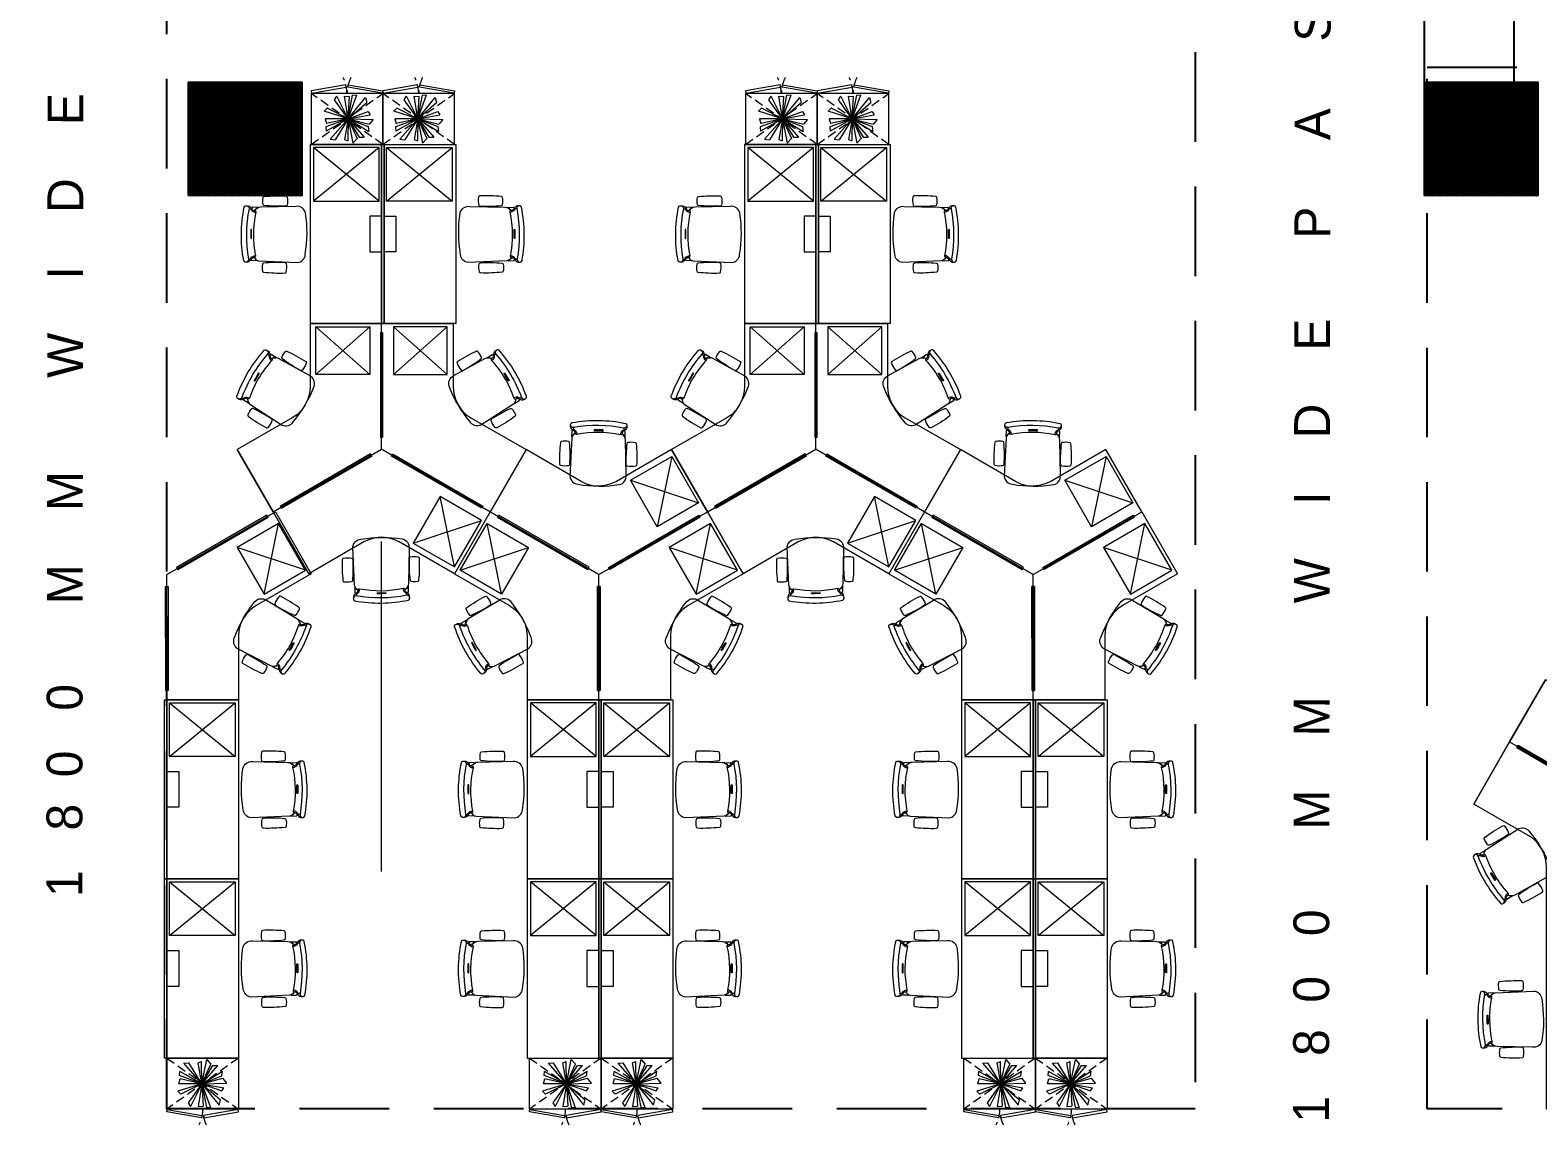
# Model space of a CAD drawing. Header units: millimetres. Extents: x -774950 to -670403, y -1165325 to -1109738.
# Drawn here: x -738280 to -725654, y -1137521 to -1128355 of the extents above; entities that cross this region are included whole.
import ezdxf

# ---------------------------------------------------------------- set-up
doc = ezdxf.new("R2010")
doc.units = ezdxf.units.MM
doc.header["$LTSCALE"] = 3000
doc.header["$MEASUREMENT"] = 0
doc.linetypes.add('HIDDEN', pattern=[0.375, 0.25, -0.125])
doc.linetypes.add('HIDDENX2', pattern=[0.75, 0.5, -0.25])
doc.layers.get('0').update_dxf_attribs({"linetype": 'CONTINUOUS'})
for name, color, linetype, lineweight in [('A-Bushes', 75, 'CONTINUOUS', 0), ('A-INDOOR PLANTS', 84, 'CONTINUOUS', 5), ('A-WALL', 26, 'CONTINUOUS', 25), ('AI-FURN', 7, 'CONTINUOUS', 20), ('I- FURN', 251, 'CONTINUOUS', 9)]:
    doc.layers.add(name, color=color, linetype=linetype, lineweight=lineweight)
for name, color, linetype in [('HATCH', 8, 'CONTINUOUS'), ('I-FUR', 7, 'CONTINUOUS'), ('PASSAGE LINEOUT', 7, 'CONTINUOUS'), ('STR_COL', 3, 'CONTINUOUS'), ('str_col_hatch', 8, 'CONTINUOUS'), ('WALL', 16, 'CONTINUOUS')]:
    doc.layers.add(name, color=color, linetype=linetype)
doc.styles.add('CENTURY GOTHIC', font='GOTHIC.TTF')
pattern_1 = [(25, (-15832.223, -471116.0655), (-2.641364136, 5.66442367), [])]

# ---------------------------------------------------------------- blocks, each defined once
blk = doc.blocks.new('vw layout final block')
at = {"layer": 'str_col_hatch', "linetype": 'Continuous'}
h = blk.add_hatch(dxfattribs=at)
h.set_pattern_fill('ANSI31', color=256, scale=50, angle=340, style=0)
h.set_pattern_definition(pattern_1)
h.paths.add_polyline_path([(-621286, -1025974), (-622236, -1025974), (-622236, -1026924), (-621286, -1026924)])
h.paths.add_polyline_path([(-611986, -1027174), (-611036, -1027174), (-611036, -1025974), (-611986, -1025974)])
h.paths.add_polyline_path([(-611986, -1037174), (-611036, -1037174), (-611036, -1036224), (-611986, -1036224)])
h = blk.add_hatch(dxfattribs=at)
h.set_pattern_fill('ANSI31', color=256, scale=50, angle=340, style=0)
h.set_pattern_definition(pattern_1)
h.paths.add_polyline_path([(-591286, -1025974), (-591286, -1026924), (-590336, -1026924), (-590336, -1025974)])
h.paths.add_polyline_path([(-579986, -1025974), (-580936, -1025974), (-580936, -1026924), (-579986, -1026924)])
h.paths.add_polyline_path([(-579986, -1036224), (-580936, -1036224), (-580936, -1037174), (-579986, -1037174)])
h.paths.add_polyline_path([(-590336, -1036224), (-591286, -1036224), (-591286, -1037174), (-590336, -1037174)])
h.paths.add_polyline_path([(-600786, -1036224), (-601636, -1036224), (-601636, -1037174), (-600786, -1037174)])
h.paths.add_polyline_path([(-600686, -1036224), (-600786, -1036224), (-600786, -1037174), (-600686, -1037174)])
at = {"layer": 'STR_COL'}
for points in [[(-611986, -1037174), (-611986, -1036224), (-611036, -1036224), (-611036, -1037174), (-611986, -1037174)], [(-601636, -1037174), (-601636, -1036224), (-600686, -1036224), (-600686, -1037174), (-601636, -1037174)]]:
    blk.add_lwpolyline(points, dxfattribs=at)
at = {"layer": 'WALL'}
blk.add_line((-600886, -1031474), (-600886, -1036224), dxfattribs=at)
blk = doc.blocks.new('CHAIR - STEELCASE - LETSB')
at = {"layer": 'I- FURN', "color": 24, "lineweight": 9}
for points in [[(-370, 258, -0.089353), (-370, 317, -0.334929), (-361, 325, -0.034973), (-180, 330, -0.382328), (-170, 321, -0.10237), (-170, 253, -0.318036), (-180, 244, -0.036857), (-361, 249, -0.333729)], [(-370, -242, 0.089353), (-370, -301, 0.334929), (-361, -309, 0.034973), (-180, -315, 0.382328), (-170, -305, 0.10237), (-170, -238, 0.318036), (-180, -229, 0.036857), (-361, -234, 0.333729)]]:
    blk.add_lwpolyline(points, format="xyb", close=True, dxfattribs=at)
at = {"layer": 'I- FURN'}
blk.add_lwpolyline([(-513, 242, 0.34479), (-528, 230, 0.096497), (-528, -218, 0.361045), (-516, -229), (-494, -229, 0.246071), (-466, -205, -0.226994), (-446, -191), (-440, -191, 0.417254), (-430, -177, -0.104406), (-430, 189, 0.398452), (-439, 204, -0.367565), (-466, 218, 0.274839), (-497, 242)], format="xyb", close=True, dxfattribs=at)
at = {"layer": 'I- FURN', "color": 24, "lineweight": 9}
for points in [[(-508, -229, 0.46809), (-488, -205, -0.090711), (-488, 218, 0.462177), (-507, 242, -100.177069)], [(-488, 217), (-478, 217, -0.321496), (-469, 210, 0.282757), (-430, 188, -1.025051)], [(-488, -205), (-478, -205, 0.321496), (-469, -198, -0.282757), (-430, -176, 1.025051)]]:
    blk.add_lwpolyline(points, format="xyb", dxfattribs=at)
at = {"layer": 'I- FURN', "color": 8, "lineweight": 5}
blk.add_lwpolyline([(-464, 213, 0.188155), (-445, 203), (-439, 204, -0.15219), (-410, 229, 0.211085), (-414, 230), (-459, 229, 0.414214), (-464, 223)], format="xyb", close=True, dxfattribs=at)
at = {"layer": 'I- FURN'}
blk.add_lwpolyline([(-95, -229), (-390, -220, -0.232948), (-440, -191, 0.417374), (-430, -177, -0.10441), (-430, 189, 0.39834), (-439, 204, -0.21659), (-401, 231), (-78, 242, -0.366213), (-13, 173, -0.077985), (-14, -173, -0.376278), (-95, -229)], format="xyb", dxfattribs=at)
at = {"layer": 'I- FURN', "color": 8, "lineweight": 5}
for points in [[(-216, 237), (-214, 243)], [(-184, 244), (-186, 238)], [(-218, -225), (-217, -228)], [(-188, -228), (-189, -226)]]:
    blk.add_lwpolyline(points, dxfattribs=at)
for points in [[(-471, -25, -0.007805), (-471, 37, -0.087218), (-470, 43, -0.229267), (-469, 43), (-466, 43, -0.210582), (-464, 38, 0.008162), (-464, -24, -0.166545), (-465, -31, -0.375811), (-466, -31), (-469, -31, -0.246214), (-471, -28, 0.024513), (-471, -25, -1.199362)], [(-446, -191), (-440, -191, 0.15219), (-410, -215, -0.211085), (-414, -217), (-459, -217, -0.414214), (-464, -212), (-464, -202)]]:
    blk.add_lwpolyline(points, format="xyb", dxfattribs=at)
blk = doc.blocks.new('FURNITURE - WORKSTATION - 1500 x 675')
at = {"layer": 'I- FURN', "color": 8, "linetype": 'HIDDENX2'}
for p, q in [((25, -41), (475, -591)), ((475, -41), (25, -591))]:
    blk.add_line(p, q, dxfattribs=at)
at = {"layer": 'I- FURN', "color": 8}
for points in [[(0, -20), (1500, -20), (1500, 0), (0, 0)], [(600, -20), (600, -120), (900, -120), (900, -20)]]:
    blk.add_lwpolyline(points, close=True, dxfattribs=at)
at = {"layer": 'I- FURN'}
blk.add_lwpolyline([(0, -620), (1500, -620), (1500, -20), (0, -20)], close=True, dxfattribs=at)
at = {"layer": 'I- FURN', "color": 8, "linetype": 'HIDDENX2'}
blk.add_lwpolyline([(475, -41), (25, -41), (25, -591), (475, -591)], close=True, dxfattribs=at)
at = {"layer": 'I- FURN', "xscale": -1, "rotation": 269.3964648246712}
blk.add_blockref('CHAIR - STEELCASE - LETSB', (748, -645), dxfattribs=at)
blk = doc.blocks.new('PWP_120 Workstation_3PAX')
for points in [[(0, 0), (1050, 0), (1050, 600), (518, 600), (466, 605), (416, 618), (369, 640), (327, 669), (290, 706), (261, 748), (-5, 1209), (-525, 909), (0, 0)], [(0, 0), (-525, -909), (-1045, -609), (-778, -148), (-757, -101), (-743, -52), (-739, 0), (-743, 52), (-757, 101), (-778, 148), (-1045, 609), (-525, 909), (0, 0)], [(-495, 838), (-59, 82), (-41, 92), (-478, 848)], [(-478, 848), (-41, 92), (-59, 82), (-495, 838)], [(973, 10), (100, 10), (100, -10), (973, -10)], [(0, 0), (1050, 0), (1050, -600), (518, -600), (466, -605), (416, -618), (369, -640), (327, -669), (290, -706), (261, -748), (-5, -1209), (-525, -909), (0, 0)], [(-495, -838), (-59, -82), (-41, -92), (-478, -848)]]:
    blk.add_lwpolyline(points, close=True)
for points in [[(-525, 909), (-5, 1209)], [(-525, 909), (-1045, 609)], [(1050, 0), (1050, 600)], [(1050, 0), (1050, -600)], [(-525, -909), (-1045, -609)]]:
    blk.add_lwpolyline(points)
at = {"color": 8, "lineweight": 5}
for points in [[(623, 100), (623, 550), (1023, 550), (1023, 100)], [(623, -100), (623, -550), (1023, -550), (1023, -100)], [(-398, -490), (-788, -265), (-988, -611), (-598, -836)]]:
    blk.add_lwpolyline(points, close=True, dxfattribs=at)
for points in [[(1023, 550), (623, 100)], [(623, 550), (1023, 100)], [(1023, -550), (623, -100)], [(623, -550), (1023, -100)], [(-788, -265), (-598, -836)], [(-988, -611), (-398, -490)]]:
    blk.add_lwpolyline(points, dxfattribs=at)
at = {"xscale": -1, "rotation": 59.25252341733501}
blk.add_blockref('CHAIR - STEELCASE - LETSB', (369, 641), dxfattribs=at)
for p, rotation in [((-740, 1), 0.7474006020673192), ((369, -641), 120.747476582665)]:
    blk.add_blockref('CHAIR - STEELCASE - LETSB', p, dxfattribs=dict(rotation=rotation))
blk = doc.blocks.new('A$C36d04b36')
for points in [[(1050, 10), (0, 10), (0, 610), (532, 610), (584, 615), (634, 628), (681, 650), (723, 679), (760, 716), (789, 758), (1055, 1219), (1575, 919), (1050, 10)], [(1545, 848), (1109, 92), (1091, 102), (1528, 858)], [(77, 0), (950, 0), (950, 20), (77, 20)]]:
    blk.add_lwpolyline(points, close=True)
blk.add_lwpolyline([(0, 10), (0, 610)])
at = {"color": 8, "lineweight": 5}
blk.add_lwpolyline([(427, 110), (427, 560), (27, 560), (27, 110)], close=True, dxfattribs=at)
for points in [[(27, 560), (427, 110)], [(427, 560), (27, 110)]]:
    blk.add_lwpolyline(points, dxfattribs=at)
at = {"rotation": 300.7475600156515}
blk.add_blockref('CHAIR - STEELCASE - LETSB', (681, 651), dxfattribs=at)
blk = doc.blocks.new('*U66')
at = {"layer": 'AI-FURN', "color": 8, "linetype": 'HIDDEN', "ltscale": 0.1}
for p, q in [((600, 0), (0, -428)), ((0, 0), (600, -428)), ((600, 0), (1200, -428)), ((1200, 0), (600, -428))]:
    blk.add_line(p, q, dxfattribs=at)
at = {"layer": 'AI-FURN'}
for points in [[(600, 0), (0, 0), (0, -428), (600, -428)], [(1200, 0), (600, 0), (600, -428), (1200, -428)]]:
    blk.add_lwpolyline(points, close=True, dxfattribs=at)
at = {"layer": 'AI-FURN', "color": 24}
for points in [[(3, -430), (293, -480), (290, -500), (-1, -450)], [(597, -430), (307, -480), (310, -500), (601, -450)], [(603, -430), (893, -480), (890, -500), (599, -450)], [(1197, -430), (907, -480), (910, -500), (1201, -450)]]:
    blk.add_lwpolyline(points, close=True, dxfattribs=at)
at = {"layer": 'AI-FURN', "color": 8, "linetype": 'HIDDEN', "ltscale": 0.1}
for centre, start, end in [((0, -428), 333.908, 0), ((600, -428), 180, 206.092), ((600, -428), 333.908, 0), ((1200, -428), 180, 206.092)]:
    blk.add_arc(centre, 299, start, end, dxfattribs=at)
blk = doc.blocks.new('y')
at = {"layer": 'A-INDOOR PLANTS'}
for p, q in [((283775.5, -12368.5), (283745.4, -12384.7)), ((283751.9, -12546.1), (283745.4, -12384.7)), ((283751.9, -12546.1), (283775.5, -12368.5)), ((283625.4, -12486.2), (283599.2, -12503.6)), ((283751.9, -12546.1), (283625.4, -12486.2)), ((283637.2, -12430.6), (283631.8, -12471.4)), ((283751.9, -12546.1), (283631.8, -12471.4)), ((283751.9, -12546.1), (283637.2, -12430.6)), ((283696.8, -12419.1), (283672.7, -12424.3)), ((283751.9, -12546.1), (283672.7, -12424.3)), ((283751.9, -12546.1), (283696.8, -12419.1)), ((283751.9, -12546.1), (283826.7, -12398.3)), ((283751.9, -12546.1), (283843.9, -12420)), ((283751.9, -12546.1), (283851.6, -12440.7)), ((283751.9, -12546.1), (283876.1, -12462.5)), ((283843.9, -12420), (283826.7, -12398.3)), ((283876.1, -12462.5), (283851.6, -12440.7)), ((283751.9, -12546.1), (283593.5, -12552.3)), ((283615, -12575.2), (283593.5, -12552.3)), ((283751.9, -12546.1), (283599.2, -12503.6)), ((283751.9, -12546.1), (283613.7, -12632.1)), ((283613.7, -12632.1), (283617.8, -12591.1)), ((283751.9, -12546.1), (283615, -12575.2)), ((283751.9, -12546.1), (283617.8, -12591.1)), ((283751.9, -12546.1), (283646.8, -12646.3)), ((283751.9, -12546.1), (283669.1, -12656.9)), ((283751.9, -12546.1), (283708.4, -12701.6)), ((283751.9, -12546.1), (283734, -12724.3)), ((283751.9, -12546.1), (283909.6, -12499.8)), ((283751.9, -12546.1), (283903.1, -12527.2)), ((283751.9, -12546.1), (283894.7, -12599.2)), ((283751.9, -12546.1), (283894.7, -12627.4)), ((283751.9, -12546.1), (283824.7, -12671.5)), ((283751.9, -12546.1), (283853.5, -12655.9)), ((283751.9, -12546.1), (283812.4, -12689.9)), ((283751.9, -12546.1), (283790.7, -12707)), ((283903.1, -12527.2), (283909.6, -12499.8)), ((283669.1, -12656.9), (283646.8, -12646.3)), ((283812.4, -12689.9), (283790.7, -12707)), ((283853.5, -12655.9), (283824.7, -12671.5)), ((283894.7, -12599.2), (283894.7, -12627.4)), ((283734, -12724.3), (283708.4, -12701.6))]:
    blk.add_line(p, q, dxfattribs=at)
blk = doc.blocks.new('*U73')
at = {"layer": 'AI-FURN', "color": 8, "linetype": 'HIDDEN', "ltscale": 0.1}
for p, q in [((600, 0), (0, -428)), ((0, 0), (600, -428))]:
    blk.add_line(p, q, dxfattribs=at)
at = {"layer": 'AI-FURN'}
blk.add_lwpolyline([(600, 0), (0, 0), (0, -428), (600, -428)], close=True, dxfattribs=at)
at = {"layer": 'AI-FURN', "color": 24}
for points in [[(3, -430), (293, -480), (290, -500), (-1, -450)], [(597, -430), (307, -480), (310, -500), (601, -450)]]:
    blk.add_lwpolyline(points, close=True, dxfattribs=at)
at = {"layer": 'AI-FURN', "color": 8, "linetype": 'HIDDEN', "ltscale": 0.1}
for centre, start, end in [((0, -428), 333.908, 0), ((600, -428), 180, 206.092)]:
    blk.add_arc(centre, 299, start, end, dxfattribs=at)

msp = doc.modelspace()

# ---------------------------------------------------------------- linework, layer by layer
at = {"layer": 'HATCH', "linetype": 'HIDDEN', "elevation": 0}
for points in [[(-728524.2, -1137388.3), (-737136.3, -1137388.3), (-737136.4, -1121302.4), (-730494.2, -1121302.4), (-730494.2, -1124039.7), (-728524.3, -1124039.7)], [(-726581.2, -1128664.6), (-705704.3, -1128664.7), (-705704.2, -1137388.5), (-726581.2, -1137388.4)]]:
    msp.add_lwpolyline(points, close=True, dxfattribs=at)
at = {"layer": 'I- FURN', "elevation": 0}
msp.add_lwpolyline([(-735340.6, -1132636.1), (-735340.6, -1135399.6)], dxfattribs=at)
at = {"layer": 'I-FUR', "linetype": 'Continuous'}
msp.add_line((-726604.2, -1128789.7, 0), (-726604.2, -1126989.7, 0), dxfattribs=at)

# ---------------------------------------------------------------- block references
at = {"layer": 'A-Bushes', "yscale": 1.283267751634508, "zscale": 1.283267751634508}
for p, xscale, rotation in [((-475363.1, -1384277.2, 0), -1.283267751634508, 313.0321624916339), ((-474779.6, -1384277.2, 0), -1.283267751634508, 313.0321624916339), ((-471725.8, -1384277.2, 0), -1.283267751634508, 313.0321624916339), ((-471142.3, -1384277.2, 0), -1.283267751634508, 313.0321624916339), ((-476588.2, -881996.5, 0), 1.283267751634508, 226.9678375083661), ((-473534.5, -881996.5, 0), 1.283267751634508, 226.9678375083661), ((-472950.9, -881996.5, 0), 1.283267751634508, 226.9678375083661), ((-469897.2, -881996.5, 0), 1.283267751634508, 226.9678375083661), ((-469313.6, -881996.5, 0), 1.283267751634508, 226.9678375083661)]:
    msp.add_blockref('y', p, dxfattribs=dict(at, xscale=xscale, rotation=rotation))
at = {"layer": 'A-WALL', "linetype": 'Continuous'}
msp.add_blockref('vw layout final block', (-124968, -92565.7, 0), dxfattribs=at)
at = {"layer": 'AI-FURN', "rotation": 90.00010149631626}
for p in [(-735336.5, -1131861.9, 0), (-731699.2, -1131861.9, 0)]:
    msp.add_blockref('PWP_120 Workstation_3PAX', p, dxfattribs=at)
at = {"layer": 'AI-FURN', "xscale": -1}
for p, rotation in [((-733517.9, -1132911.9, 0), 210.0000651754465), ((-729880.6, -1132911.9, 0), 210.0000651754465), ((-724982.3, -1134839.8, 0), 89.99989850368377)]:
    msp.add_blockref('PWP_120 Workstation_3PAX', p, dxfattribs=dict(at, rotation=rotation))
at = {"layer": 'AI-FURN', "linetype": 'Continuous', "rotation": 209.9998337597069}
msp.add_blockref('A$C36d04b36', (-736230.9, -1132378.2, 0), dxfattribs=at)
at = {"layer": 'I- FURN'}
for name, p, rotation in [('*U66', (-734726.5, -1129311.9, 0), 180), ('*U66', (-731089.2, -1129311.9, 0), 180), ('FURNITURE - WORKSTATION - 1500 x 675', (-735316.5, -1129311.9, 0), 270), ('FURNITURE - WORKSTATION - 1500 x 675', (-731679.2, -1129311.9, 0), 270), ('FURNITURE - WORKSTATION - 1500 x 675', (-733497.9, -1133961.9, 0), 270), ('FURNITURE - WORKSTATION - 1500 x 675', (-729860.6, -1133961.9, 0), 270), ('FURNITURE - WORKSTATION - 1500 x 675', (-733497.9, -1135461.9, 0), 270), ('FURNITURE - WORKSTATION - 1500 x 675', (-729860.6, -1135461.9, 0), 270)]:
    msp.add_blockref(name, p, dxfattribs=dict(at, rotation=rotation))
at = {"layer": 'I- FURN', "xscale": -1}
for p, rotation in [((-735336.5, -1129311.9, 0), 90), ((-731699.2, -1129311.9, 0), 90), ((-737155.2, -1133961.9, 0), 90), ((-733517.9, -1133961.9, 0), 90), ((-729880.6, -1133961.9, 0), 90), ((-737155.2, -1135461.9, 0), 90), ((-733517.9, -1135461.9, 0), 90), ((-729880.6, -1135461.9, 0), 90), ((-724962.3, -1137389.8, 0), 270)]:
    msp.add_blockref('FURNITURE - WORKSTATION - 1500 x 675', p, dxfattribs=dict(at, rotation=rotation))
for name, p in [('*U73', (-736535.2, -1136961.9, 0)), ('*U66', (-732897.9, -1136961.9, 0)), ('*U66', (-729260.6, -1136961.9, 0))]:
    msp.add_blockref(name, p, dxfattribs=at)

# ---------------------------------------------------------------- texts
at = {"layer": 'PASSAGE LINEOUT', "char_height": 300, "width": 16925.289, "attachment_point": 7, "rotation": 89.91386, "style": 'CENTURY GOTHIC'}
for insert in [(-737839.8, -1135614.4), (-727399.7, -1137501.9)]:
    msp.add_mtext('1   8  0   0      M    M       W    I    D    E      P     A     S     S     A     G    E', dxfattribs=dict(at, insert=insert))

doc.saveas('drawing.dxf')
